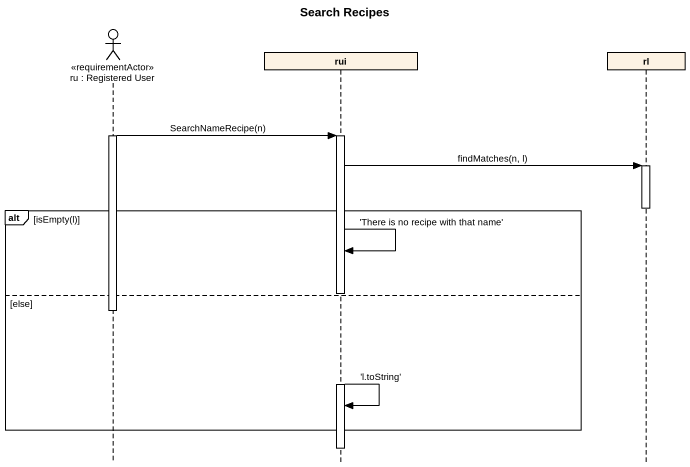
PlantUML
@startuml
title Search Recipes
hide footbox
actor "ru : Registered User" as ru <<requirementActor>>
participant rui
participant rl

activate ru
ru -> rui : SearchNameRecipe(n)
activate rui
rui -> rl : findMatches(n, l)
activate rl
deactivate rl
alt isEmpty(l)
  rui -> rui : 'There is no recipe with that name'
else else
  deactivate ru
  rui -> rui : 'l.toString'
end
deactivate rui
@enduml
